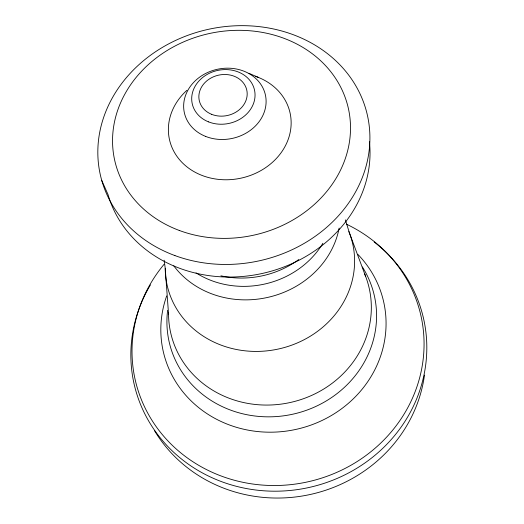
<?xml version="1.0" encoding="UTF-8"?>
<svg xmlns="http://www.w3.org/2000/svg" width="524" height="524" viewBox="0 0 524 524"><rect width="100%" height="100%" fill="white"/><g stroke="black" fill="none" stroke-linecap="round" stroke-linejoin="round"><path stroke-width="0.79" d="M249.057 73.38L258.299 77.369M101.78 180.538L108.016 194.522A133.712 116.525 -12.3 0 0 259.557 274.032A133.712 116.525 -12.3 0 0 369.42 141.755M365.608 276.338L349.442 233.003L345.388 219.877M164.156 260.212L165.224 268.321L168.545 314.02M374.221 242.062A148.377 139.482 -12.3 0 1 397.5 431.973A148.377 139.482 -12.3 0 1 197.712 470.244A148.377 139.482 -12.3 0 1 150.414 284.932M346.567 224.239A146.425 137.458 -12.3 0 1 402.484 416.672A146.425 137.458 -12.3 0 1 194.057 462.489A146.425 137.458 -12.3 0 1 164.025 264.365M357.885 254.402A112.961 105.245 -12.3 0 1 295.772 429.438A112.961 105.245 -12.3 0 1 166.678 295.936M362.385 266.945A105.16 97.7 -12.3 0 1 293.06 414.137A105.16 97.7 -12.3 0 1 167.628 310.339M364.711 274.072A101.728 94.209 -12.3 0 1 287.669 403.035A101.728 94.209 -12.3 0 1 168.545 312.402M348.86 231.516A95.067 86.48 -12.3 0 1 276.613 349.39A95.067 86.48 -12.3 0 1 165.224 268.321M255.332 76.262A61.753 53.12 -12.3 0 1 282.017 151.423A61.753 53.12 -12.3 0 1 191.384 170.045A61.753 53.12 -12.3 0 1 186.917 90.318M424.486 375.119A145.181 136.98 -12.3 0 1 308.119 494.931A145.181 136.98 -12.3 0 1 154.338 430.374M339.12 228.091A91.045 81.305 -12.3 0 1 268.065 297.324A91.045 81.305 -12.3 0 1 173.772 265.806M322.869 243.306A86.185 76.694 -12.3 0 1 196.015 272.88M298.785 259.524A87.554 77.618 -12.3 0 1 220.905 275.821M208.513 121.863A31.885 27.097 -12.3 0 0 255.031 94.091A31.885 27.097 -12.3 0 0 206.567 74.781A31.885 27.097 -12.3 0 0 208.513 121.863M211.631 114.324A24.32 20.652 -12.3 0 0 247.177 93.226A24.32 20.652 -12.3 0 0 210.262 78.423A24.32 20.652 -12.3 0 0 211.631 114.324M174.918 255.574A136.823 118.509 -12.3 0 0 369.525 128.943A136.823 118.509 -12.3 0 0 157.154 50.664A136.823 118.509 -12.3 0 0 174.918 255.574M179.254 230.442A119.682 103.228 -12.3 0 0 350.235 120.815A119.682 103.228 -12.3 0 0 165.106 51.778A119.682 103.228 -12.3 0 0 179.254 230.442M205.683 136.43A41.488 35.357 -12.3 0 0 266.074 100.058A41.488 35.357 -12.3 0 0 202.873 75.011A41.488 35.357 -12.3 0 0 205.683 136.43"/></g></svg>
